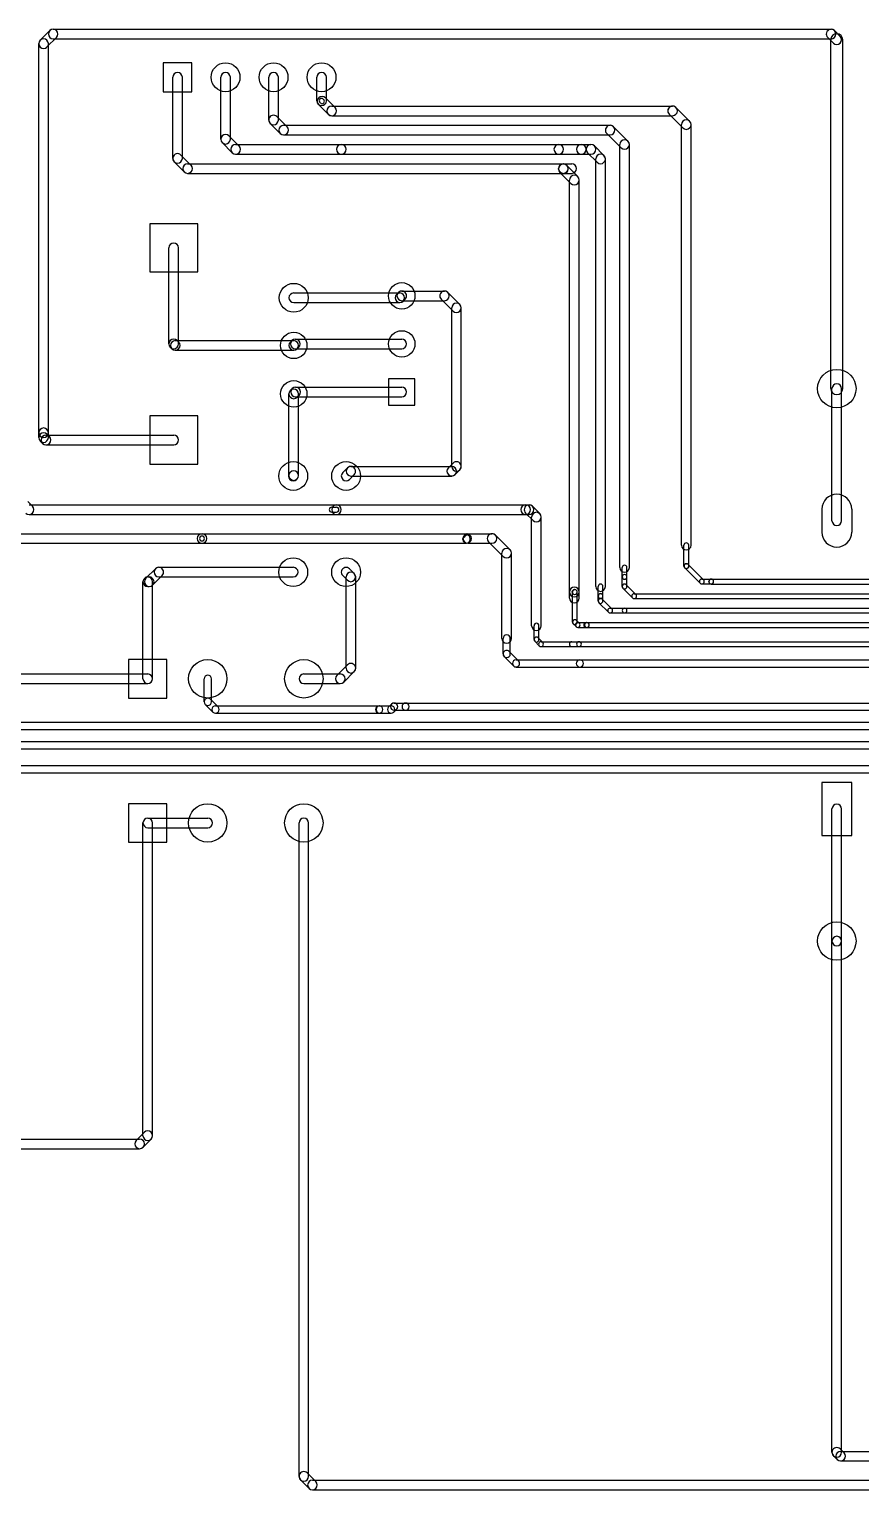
# Model space of a CAD drawing. Extents: x 6950 to 110575, y 15345 to 73470.
# Drawn here: x 41620 to 58940, y 17450 to 47850 of the extents above; entities that cross this region are included whole.
import ezdxf

# ---------------------------------------------------------------- set-up
doc = ezdxf.new("R2010")
doc.units = 0
doc.layers.add('BLACK', color=1, linetype='CONTINUOUS')

msp = doc.modelspace()

# ---------------------------------------------------------------- linework, layer by layer
at = {"layer": 'BLACK'}
for p, q in [((42049, 47820), (41850, 47621)), ((42120, 47850), (58320, 47850)), ((58510, 47701), (58391, 47820)), ((41820, 39450), (41820, 47550)), ((42190, 47679), (41991, 47480)), ((42020, 39450), (42020, 47550)), ((42120, 47650), (58320, 47650)), ((58369, 47560), (58250, 47679)), ((58315, 40370), (58315, 47630)), ((58565, 40370), (58565, 47630)), ((44410, 47150), (44410, 46550)), ((45010, 47150), (44410, 47150)), ((45010, 46550), (45010, 47150)), ((44610, 45160), (44610, 46850)), ((44810, 45160), (44810, 46850)), ((45610, 45560), (45610, 46850)), ((45810, 45560), (45810, 46850)), ((46610, 45960), (46610, 46850)), ((46810, 45960), (46810, 46850)), ((47610, 46360), (47610, 46850)), ((47810, 46360), (47810, 46850)), ((44410, 46550), (45010, 46550)), ((47650, 46279), (47849, 46080)), ((47675, 46325), (47685, 46315)), ((47745, 46395), (47755, 46385)), ((47791, 46420), (47990, 46221)), ((47920, 46250), (55020, 46250)), ((55375, 45937), (55091, 46221)), ((55091, 46221), (55375, 45937)), ((46990, 45821), (46781, 46030)), ((47920, 46050), (55020, 46050)), ((55233, 45795), (54949, 46079)), ((54949, 46079), (55233, 45795)), ((45781, 45630), (45990, 45421)), ((46849, 45680), (46640, 45889)), ((46920, 45850), (53720, 45850)), ((46920, 45650), (53720, 45650)), ((53949, 45379), (53649, 45679)), ((54091, 45521), (53791, 45821)), ((55205, 37111), (55205, 45865)), ((55405, 37111), (55405, 45865)), ((45640, 45489), (45849, 45280)), ((45920, 45450), (48120, 45450)), ((48120, 45450), (52650, 45450)), ((52650, 45450), (53120, 45450)), ((53120, 45450), (53320, 45450)), ((53391, 45420), (53590, 45221)), ((53920, 36646), (53920, 45450)), ((54120, 36646), (54120, 45450)), ((44849, 44880), (44640, 45089)), ((44990, 45021), (44781, 45230)), ((44920, 45050), (52744, 45050)), ((45920, 45250), (48120, 45250)), ((48120, 45250), (52650, 45250)), ((52650, 45250), (53120, 45250)), ((52745, 45050), (52919, 45050)), ((52816, 45010), (53045, 44781)), ((53120, 45250), (53320, 45250)), ((53250, 45279), (53449, 45080)), ((53420, 36250), (53420, 45150)), ((53620, 36250), (53620, 45150)), ((44920, 44850), (52744, 44850)), ((52645, 44940), (52645, 44950)), ((52675, 44869), (52904, 44640)), ((52745, 44850), (52919, 44850)), ((52845, 44940), (52845, 44950)), ((52875, 36136), (52875, 44710)), ((53075, 36136), (53075, 44710)), ((45130, 43800), (44130, 43800)), ((44130, 43800), (44130, 42800)), ((45130, 42800), (45130, 43800)), ((44530, 41300), (44530, 43300)), ((44730, 41300), (44730, 43300)), ((44130, 42800), (45130, 42800)), ((47130, 42360), (49340, 42360)), ((49269, 42331), (49309, 42371)), ((49380, 42400), (50270, 42400)), ((50590, 42121), (50341, 42370)), ((47130, 42160), (49340, 42160)), ((49380, 42200), (50270, 42200)), ((49411, 42189), (49451, 42229)), ((50449, 41980), (50200, 42229)), ((50420, 38750), (50420, 42050)), ((50620, 38750), (50620, 42050)), ((44662, 41368), (47130, 41368)), ((44701, 41370), (44732, 41339)), ((47091, 41370), (47060, 41339)), ((47162, 41400), (49380, 41400)), ((44560, 41229), (44591, 41198)), ((44662, 41168), (47130, 41168)), ((47162, 41200), (49380, 41200)), ((47232, 41229), (47201, 41198)), ((49655, 40575), (49105, 40575)), ((49105, 40575), (49105, 40025)), ((49655, 40025), (49655, 40575)), ((47030, 38560), (47030, 40260)), ((47099, 40371), (47059, 40331)), ((47170, 40400), (49380, 40400)), ((47170, 40200), (49380, 40200)), ((47241, 40229), (47201, 40189)), ((47230, 38560), (47230, 40260)), ((58340, 37620), (58340, 40370)), ((58540, 37620), (58540, 40370)), ((49105, 40025), (49655, 40025)), ((45130, 39800), (44130, 39800)), ((44130, 39800), (44130, 38800)), ((45130, 38800), (45130, 39800)), ((41820, 39350), (41820, 39450)), ((41850, 39279), (41899, 39230)), ((41970, 39400), (44630, 39400)), ((41991, 39420), (42040, 39371)), ((42020, 39350), (42020, 39450)), ((41970, 39200), (44630, 39200)), ((44130, 38800), (45130, 38800)), ((47059, 38631), (47049, 38621)), ((48150, 38621), (48249, 38720)), ((48320, 38750), (50420, 38750)), ((50350, 38721), (50449, 38820)), ((50491, 38580), (50590, 38679)), ((47201, 38489), (47191, 38479)), ((48291, 38480), (48390, 38579)), ((48320, 38550), (50420, 38550)), ((41690, 37921), (41591, 38020)), ((41620, 37950), (48020, 37950)), ((41620, 37750), (48020, 37750)), ((47920, 37900), (48020, 37900)), ((47920, 37800), (48020, 37800)), ((48020, 37950), (51960, 37950)), ((48020, 37750), (51960, 37750)), ((52113, 37625), (51959, 37779)), ((51960, 37950), (52030, 37950)), ((51960, 37750), (52030, 37750)), ((52255, 37767), (52101, 37921)), ((58130, 37860), (58130, 37380)), ((58750, 37860), (58750, 37380)), ((52085, 35435), (52085, 37695)), ((52285, 35435), (52285, 37695)), ((41220, 37350), (45220, 37350)), ((41220, 37150), (45220, 37150)), ((45220, 37350), (50730, 37350)), ((45220, 37150), (50730, 37150)), ((50655, 37226), (50655, 37250)), ((50701, 37303), (50677, 37279)), ((50755, 37350), (51259, 37350)), ((50755, 37150), (51259, 37150)), ((50807, 37197), (50783, 37173)), ((50805, 37226), (50805, 37250)), ((51493, 36875), (51189, 37179)), ((51635, 37017), (51331, 37321)), ((55255, 36676), (55255, 37110)), ((55355, 36676), (55355, 37110)), ((51465, 35171), (51465, 36945)), ((51665, 35171), (51665, 36945)), ((44050, 36421), (44249, 36620)), ((44320, 36650), (47120, 36650)), ((48390, 36521), (48291, 36620)), ((53970, 36451), (53970, 36645)), ((54070, 36451), (54070, 36645)), ((55275, 36639), (55594, 36320)), ((55305, 36725), (55309, 36725)), ((55305, 36625), (55309, 36625)), ((55346, 36710), (55665, 36391)), ((43990, 34330), (43990, 36350)), ((44090, 36450), (44120, 36450)), ((44090, 36250), (44120, 36250)), ((44190, 34330), (44190, 36350)), ((44191, 36280), (44390, 36479)), ((44320, 36450), (47120, 36450)), ((48249, 36380), (48150, 36479)), ((48220, 34550), (48220, 36450)), ((48420, 34550), (48420, 36450)), ((52975, 36185), (52985, 36185)), ((53470, 35950), (53470, 36250)), ((53470, 36050), (53470, 36250)), ((53570, 35950), (53570, 36250)), ((53570, 36050), (53570, 36250)), ((53970, 36250), (53970, 36450)), ((54184, 36015), (53985, 36214)), ((54255, 36086), (54056, 36285)), ((54070, 36250), (54070, 36450)), ((55630, 36405), (55824, 36405)), ((55630, 36305), (55824, 36305)), ((55775, 36351), (55775, 36355)), ((55825, 36400), (69019, 36400)), ((55825, 36300), (69019, 36300)), ((55875, 36351), (55875, 36355)), ((52875, 36011), (52875, 36135)), ((52935, 35511), (52935, 36135)), ((52975, 36085), (52985, 36085)), ((53035, 35511), (53035, 36135)), ((53075, 36011), (53075, 36135)), ((53470, 35950), (53470, 36050)), ((53470, 35950), (53470, 36050)), ((53485, 35914), (53684, 35715)), ((53684, 35715), (53485, 35914)), ((53556, 35985), (53755, 35786)), ((53755, 35786), (53556, 35985)), ((53570, 35950), (53570, 36050)), ((53570, 35950), (53570, 36050)), ((54220, 36100), (67720, 36100)), ((54220, 36000), (67720, 36000)), ((53720, 35800), (54020, 35800)), ((53720, 35800), (54020, 35800)), ((53720, 35700), (54020, 35700)), ((53720, 35700), (54020, 35700)), ((54020, 35800), (68420, 35800)), ((54020, 35700), (68420, 35700)), ((52135, 35145), (52135, 35435)), ((52235, 35145), (52235, 35435)), ((53009, 35415), (52950, 35474)), ((53080, 35486), (53021, 35545)), ((53045, 35500), (53235, 35500)), ((53045, 35400), (53235, 35400)), ((53220, 35500), (53234, 35500)), ((53220, 35400), (53234, 35400)), ((53235, 35500), (68019, 35500)), ((53235, 35400), (68019, 35400)), ((51490, 34846), (51490, 35170)), ((51640, 34846), (51640, 35170)), ((52244, 35015), (52149, 35110)), ((52315, 35086), (52220, 35181)), ((52280, 35100), (53070, 35100)), ((52280, 35000), (53070, 35000)), ((52920, 35100), (53070, 35100)), ((52920, 35000), (53070, 35000)), ((53070, 35100), (67720, 35100)), ((53070, 35000), (67720, 35000)), ((44490, 34730), (43690, 34730)), ((43690, 34730), (43690, 33930)), ((44490, 33930), (44490, 34730)), ((51706, 34598), (51512, 34792)), ((51812, 34704), (51618, 34898)), ((51760, 34725), (53090, 34725)), ((53090, 34725), (67420, 34725)), ((40210, 34430), (44090, 34430)), ((47340, 34430), (48100, 34430)), ((48030, 34401), (48249, 34620)), ((48171, 34260), (48390, 34479)), ((51760, 34575), (53090, 34575)), ((53090, 34575), (67420, 34575)), ((40210, 34230), (44090, 34230)), ((45265, 33850), (45265, 34330)), ((45415, 33850), (45415, 34330)), ((47340, 34230), (48100, 34230)), ((43690, 33930), (44490, 33930)), ((45287, 33797), (45447, 33637)), ((45393, 33903), (45553, 33743)), ((45500, 33765), (48910, 33765)), ((48910, 33765), (49160, 33765)), ((48920, 33765), (49160, 33765)), ((49167, 33803), (49107, 33743)), ((49107, 33743), (49167, 33803)), ((49220, 33825), (49460, 33825)), ((49220, 33825), (49460, 33825)), ((49460, 33825), (66320, 33825)), ((45500, 33615), (48910, 33615)), ((48910, 33615), (49160, 33615)), ((48920, 33615), (49160, 33615)), ((49273, 33697), (49213, 33637)), ((49213, 33637), (49273, 33697)), ((49220, 33675), (49460, 33675)), ((49220, 33675), (49460, 33675)), ((49460, 33675), (66320, 33675)), ((39720, 33425), (65320, 33425)), ((39720, 33275), (65320, 33275)), ((40300, 33025), (64300, 33025)), ((40300, 32875), (64300, 32875)), ((40920, 32525), (63320, 32525)), ((40920, 32375), (63320, 32375)), ((58130, 32170), (58130, 31070)), ((58750, 32170), (58130, 32170)), ((58750, 31070), (58750, 32170)), ((44490, 31730), (43690, 31730)), ((43690, 31730), (43690, 30930)), ((44490, 30930), (44490, 31730)), ((58340, 28870), (58340, 31620)), ((58540, 28870), (58540, 31620)), ((43990, 24820), (43990, 31330)), ((44090, 31430), (45340, 31430)), ((44190, 24820), (44190, 31330)), ((47240, 17730), (47240, 31330)), ((47440, 17730), (47440, 31330)), ((44090, 31230), (45340, 31230)), ((58130, 31070), (58750, 31070)), ((43690, 30930), (44490, 30930)), ((58340, 18230), (58340, 28870)), ((58540, 18230), (58540, 28870)), ((40320, 24750), (43920, 24750)), ((44019, 24891), (43849, 24721)), ((44161, 24749), (43991, 24579)), ((40320, 24550), (43920, 24550)), ((58590, 18221), (58511, 18300)), ((58520, 18250), (97120, 18250)), ((58449, 18080), (58370, 18159)), ((58520, 18050), (97120, 18050)), ((47449, 17479), (47269, 17659)), ((47591, 17621), (47411, 17801)), ((47520, 17650), (105734, 17650)), ((47520, 17450), (105734, 17450))]:
    msp.add_line(p, q, dxfattribs=at)
for centre, radius in [((45710, 46850), 300), ((46710, 46850), 300), ((47710, 46850), 300), ((47130, 42260), 300), ((49380, 42300), 275), ((47130, 41268), 275), ((49380, 41300), 275), ((58440, 40370), 400), ((47130, 40260), 275), ((47120, 38550), 300), ((48220, 38550), 300), ((47120, 36550), 300), ((48220, 36550), 300), ((45340, 34330), 400), ((47340, 34330), 400), ((45340, 31330), 400), ((47340, 31330), 400), ((58440, 28870), 400)]:
    msp.add_circle(centre, radius, dxfattribs=at)
for centre, radius, start, end in [((42120, 47750), 100, 90, 270), ((42120, 47750), 100, -45, 135), ((58321, 47749), 100, 405, 585), ((58440, 47630), 125, 360, 540), ((58320, 47750), 100, 270, 450), ((41920, 47550), 100, 360, 540), ((41920, 47550), 100, 135, 315), ((58439, 47631), 100, 225, 405), ((44710, 46850), 100, 360, 540), ((45710, 46850), 100, 360, 540), ((46710, 46850), 100, 360, 540), ((47710, 46850), 100, 360, 540), ((47710, 46360), 100, 180, 360), ((47720, 46350), 100, 45, 225), ((47710, 46360), 50, 45, 225), ((47720, 46350), 50, 225, 405), ((47920, 46150), 100, 90, 270), ((47920, 46150), 100, 225, 405), ((55020, 46150), 100, 405, 585), ((55020, 46150), 100, 45, 225), ((55020, 46150), 100, 270, 450), ((46710, 45960), 100, 405, 585), ((46710, 45960), 100, 180, 360), ((55305, 45865), 100, 360, 540), ((55304, 45866), 100, 225, 405), ((55304, 45866), 100, 225, 405), ((45710, 45560), 100, 45, 225), ((46920, 45750), 100, 90, 270), ((46920, 45750), 100, 225, 405), ((53720, 45750), 100, 405, 585), ((53720, 45750), 100, 270, 450), ((45710, 45560), 100, 180, 360), ((45920, 45350), 100, 90, 270), ((45920, 45350), 100, 225, 405), ((48120, 45350), 100, 90, 270), ((48120, 45350), 100, 270, 450), ((52650, 45350), 100, 90, 270), ((52650, 45350), 100, 270, 450), ((53120, 45350), 100, 90, 270), ((53120, 45350), 100, 270, 450), ((53320, 45350), 100, 45, 225), ((53320, 45350), 100, 270, 450), ((54020, 45450), 100, 360, 540), ((54020, 45450), 100, 225, 405), ((44710, 45160), 100, 405, 585), ((44710, 45160), 100, 180, 360), ((44920, 44950), 100, 90, 270), ((44920, 44950), 100, 225, 405), ((52745, 44950), 100, 360, 540), ((52745, 44950), 100, 90, 270), ((52745, 44940), 100, 45, 225), ((52744, 44950), 100, 270, 450), ((52919, 44950), 100, 270, 450), ((53520, 45150), 100, 360, 540), ((53520, 45150), 100, 225, 405), ((52745, 44940), 100, 180, 360), ((52975, 44710), 100, 360, 540), ((52975, 44710), 100, 225, 405), ((44630, 43300), 100, 360, 540), ((47130, 42260), 100, 90, 270), ((49340, 42260), 100, 135, 315), ((49380, 42300), 100, 90, 270), ((49380, 42300), 100, 315, 495), ((49340, 42260), 100, 270, 450), ((50271, 42299), 100, 405, 585), ((50270, 42300), 100, 270, 450), ((50520, 42050), 100, 360, 540), ((50519, 42051), 100, 225, 405), ((44630, 41300), 100, 45, 225), ((44662, 41268), 100, 90, 270), ((47162, 41300), 100, 90, 270), ((47162, 41300), 100, -45, 135), ((47130, 41268), 100, 270, 450), ((49380, 41300), 100, 270, 450), ((44630, 41300), 100, 180, 360), ((44662, 41268), 100, 225, 405), ((47130, 41268), 100, 135, 315), ((58440, 40370), 100, 360, 540), ((47130, 40260), 100, 360, 540), ((47130, 40260), 100, 135, 315), ((47170, 40300), 100, 90, 270), ((47170, 40300), 100, -45, 135), ((49380, 40300), 100, 270, 450), ((58440, 40370), 125, 180, 360), ((41920, 39450), 100, 360, 540), ((41920, 39350), 100, 45, 225), ((41920, 39450), 100, 180, 360), ((41920, 39350), 100, 180, 360), ((41970, 39300), 100, 90, 270), ((41970, 39300), 100, 225, 405), ((44630, 39300), 100, 270, 450), ((47120, 38550), 100, 135, 315), ((47130, 38560), 100, -45, 135), ((48221, 38551), 100, 135, 315), ((48320, 38650), 100, 90, 270), ((48319, 38649), 100, 315, 495), ((50421, 38651), 100, 135, 315), ((50520, 38750), 100, 180, 360), ((50420, 38650), 100, 270, 450), ((50519, 38749), 100, 315, 495), ((47130, 38560), 100, 180, 360), ((58440, 37860), 310, 0, 180), ((41619, 37851), 100, 225, 405), ((47920, 37850), 50, 90, 270), ((48020, 37850), 100, 90, 270), ((48020, 37850), 100, 270, 450), ((48020, 37850), 50, 270, 450), ((51960, 37850), 100, 90, 270), ((52030, 37850), 100, 405, 585), ((51960, 37850), 100, 270, 450), ((52030, 37850), 100, 270, 450), ((52185, 37695), 100, 360, 540), ((52184, 37696), 100, 225, 405), ((58440, 37620), 100, 180, 360), ((45220, 37250), 100, 90, 270), ((45220, 37250), 50, 0, 180), ((45220, 37250), 50, 180, 360), ((45220, 37250), 100, 270, 450), ((50755, 37250), 100, 90, 270), ((50730, 37250), 75, 360, 540), ((50730, 37226), 75, 135, 315), ((50730, 37226), 75, 180, 360), ((50754, 37250), 75, -45, 135), ((50730, 37250), 100, 270, 450), ((51260, 37250), 100, 405, 585), ((51259, 37250), 100, 270, 450), ((55305, 37111), 100, 180, 360), ((55305, 37110), 50, 360, 540), ((58440, 37380), 310, 180, 360), ((51565, 36945), 100, 360, 540), ((51564, 36946), 100, 225, 405), ((44320, 36550), 100, 90, 270), ((44320, 36550), 100, 315, 495), ((47120, 36550), 100, 270, 450), ((48221, 36549), 100, 405, 585), ((48320, 36450), 100, 360, 540), ((48319, 36451), 100, 225, 405), ((54020, 36646), 100, 180, 360), ((54020, 36645), 50, 360, 540), ((54020, 36450), 50, 360, 540), ((55305, 36675), 50, 90, 270), ((55305, 36676), 50, 180, 360), ((55310, 36675), 50, 45, 225), ((55309, 36675), 50, 270, 450), ((44090, 36350), 100, 90, 270), ((44090, 36350), 100, 360, 540), ((44120, 36350), 100, 135, 315), ((44120, 36350), 100, 270, 450), ((52975, 36135), 100, 360, 540), ((52975, 36135), 50, 90, 270), ((52985, 36135), 50, 360, 540), ((52985, 36135), 50, 270, 450), ((53520, 36250), 100, 180, 360), ((53520, 36250), 50, 360, 540), ((53520, 36250), 50, 360, 540), ((54020, 36451), 50, 180, 360), ((54020, 36250), 50, 405, 585), ((54020, 36250), 50, 180, 360), ((55630, 36355), 50, 90, 270), ((55630, 36355), 50, 225, 405), ((55825, 36355), 50, 360, 540), ((55825, 36350), 50, 90, 270), ((55825, 36351), 50, 180, 360), ((55824, 36355), 50, 270, 450), ((52975, 36136), 100, 180, 360), ((52975, 36011), 100, 180, 360), ((53520, 36050), 50, 360, 540), ((53520, 36050), 50, 360, 540), ((53520, 36050), 50, 180, 360), ((53520, 35950), 50, 45, 225), ((53520, 35950), 50, 405, 585), ((53520, 35950), 50, 180, 360), ((53520, 35950), 50, 180, 360), ((53520, 35950), 50, 180, 360), ((54220, 36050), 50, 90, 270), ((54220, 36050), 50, 225, 405), ((53720, 35750), 50, 90, 270), ((53720, 35750), 50, 90, 270), ((53720, 35750), 50, 225, 405), ((53720, 35750), 50, 225, 405), ((54020, 35750), 50, 90, 270), ((54020, 35750), 50, 270, 450), ((54020, 35750), 50, 270, 450), ((52185, 35435), 100, 180, 360), ((52185, 35435), 50, 360, 540), ((52985, 35510), 50, 405, 585), ((52985, 35511), 50, 180, 360), ((53045, 35450), 50, 90, 270), ((53045, 35450), 50, 225, 405), ((53220, 35450), 50, 90, 270), ((53235, 35450), 50, 90, 270), ((53234, 35450), 50, 270, 450), ((53235, 35450), 50, 270, 450), ((51565, 35171), 100, 180, 360), ((51565, 35170), 75, 360, 540), ((52185, 35145), 50, 405, 585), ((52185, 35145), 50, 180, 360), ((52280, 35050), 50, 90, 270), ((52279, 35051), 50, 225, 405), ((52920, 35050), 50, 90, 270), ((53070, 35050), 50, 90, 270), ((53070, 35050), 50, 270, 450), ((53070, 35050), 50, 270, 450), ((51565, 34845), 75, 405, 585), ((51565, 34846), 75, 180, 360), ((51760, 34650), 75, 90, 270), ((51759, 34651), 75, 225, 405), ((53090, 34650), 75, 90, 270), ((53090, 34650), 75, 270, 450), ((44090, 34330), 100, 270, 450), ((45340, 34330), 75, 360, 540), ((47340, 34330), 100, 90, 270), ((48100, 34330), 100, 135, 315), ((48100, 34330), 100, 270, 450), ((48320, 34550), 100, 180, 360), ((48320, 34550), 100, 315, 495), ((44090, 34330), 100, 180, 360), ((45340, 33850), 75, 45, 225), ((45340, 33850), 75, 180, 360), ((45500, 33690), 75, 90, 270), ((48910, 33690), 75, 90, 270), ((48920, 33690), 75, 90, 270), ((48910, 33690), 75, 270, 450), ((49220, 33750), 75, 90, 270), ((49220, 33750), 75, 90, 270), ((49160, 33690), 75, 270, 450), ((49160, 33690), 75, 270, 450), ((49220, 33750), 75, -45, 135), ((49220, 33750), 75, 315, 495), ((49460, 33750), 75, 90, 270), ((49460, 33750), 75, 270, 450), ((49460, 33750), 75, 270, 450), ((45500, 33690), 75, 225, 405), ((49160, 33690), 75, 135, 315), ((49160, 33690), 75, 135, 315), ((58440, 31620), 100, 360, 540), ((44090, 31330), 100, 90, 270), ((44090, 31330), 100, 360, 540), ((45340, 31330), 100, 270, 450), ((47340, 31330), 100, 360, 540), ((58440, 28870), 100, 360, 540), ((58440, 28870), 100, 180, 360), ((43920, 24650), 100, 135, 315), ((43920, 24650), 100, 270, 450), ((44090, 24820), 100, 180, 360), ((44090, 24820), 100, -45, 135), ((58440, 18230), 100, 405, 585), ((58520, 18150), 100, 90, 270), ((58440, 18230), 100, 180, 360), ((58520, 18150), 100, 225, 405), ((47340, 17730), 100, 405, 585), ((47340, 17730), 100, 180, 360), ((47520, 17550), 100, 90, 270), ((47520, 17550), 100, 225, 405)]:
    msp.add_arc(centre, radius, start, end, dxfattribs=at)

doc.saveas('drawing.dxf')
